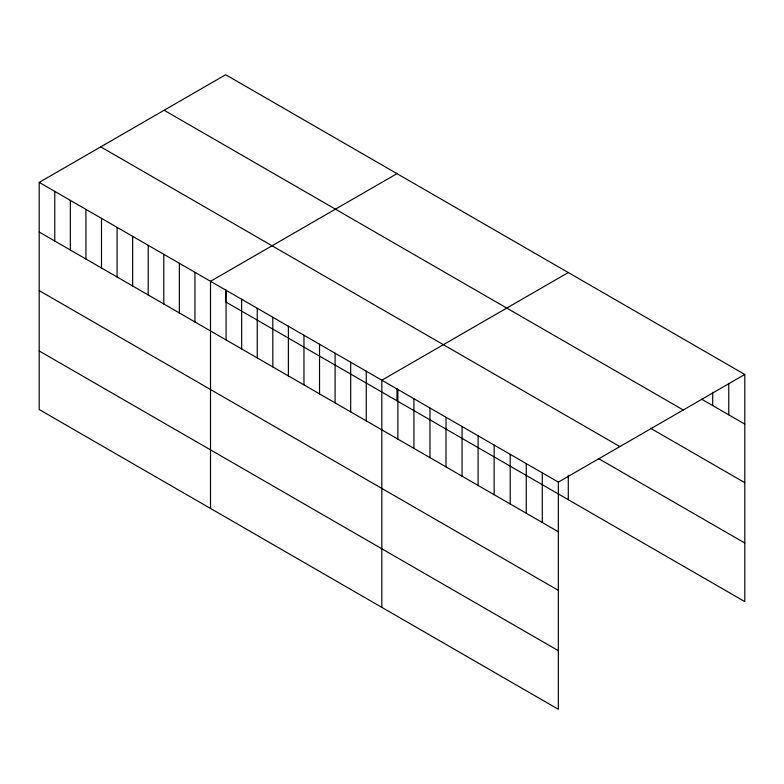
<?xml version="1.0" encoding="UTF-8"?>
<svg xmlns="http://www.w3.org/2000/svg" width="784" height="784" viewBox="0 0 784 784"><rect width="100%" height="100%" fill="white"/><g stroke="black" fill="none" stroke-linecap="round" stroke-linejoin="round"><path stroke-width="1.18" d="M39.2 182.388L558.335 482.111L558.335 709.265L39.2 409.542L39.2 182.388L225.665 74.735L744.8 374.458L744.8 601.612L225.665 301.889L225.665 289.688M396.978 173.646L210.514 281.299L210.514 508.453M568.292 272.548L381.828 380.211L381.828 607.355M558.335 482.111L744.8 374.458M701.68 399.203L744.8 424.095M164.13 110.26L683.266 409.983M650.534 428.25L744.8 482.679M100.734 146.863L619.87 446.586M598.378 458.493L744.8 543.028M39.2 232.035L558.335 531.758M39.2 290.609L558.335 590.332M39.2 350.967L558.335 650.681M728.757 383.356L728.757 414.834M712.705 392.255L712.705 405.573M568.292 475.3L568.292 499.702M542.283 472.85L542.283 522.487M526.24 463.579L526.24 513.226M510.198 454.318L510.198 503.965M494.145 445.057L494.145 494.694M478.103 435.786L478.103 485.433M462.06 426.525L462.06 476.172M446.008 417.264L446.008 466.901M429.965 408.003L429.965 457.64M413.923 398.733L413.923 448.379M397.87 389.472L397.87 439.118M396.978 388.59L396.978 400.8M366.255 371.214L366.255 420.861M350.683 362.228L350.683 411.865M335.101 353.231L335.101 402.878M319.529 344.245L319.529 393.882M303.957 335.248L303.957 384.895M288.385 326.262L288.385 375.899M272.812 317.265L272.812 366.912M257.24 308.279L257.24 357.916M241.658 299.282L241.658 348.929M226.086 290.296L226.086 339.933M194.942 272.313L194.942 321.95M179.369 263.316L179.369 312.963M163.787 254.33L163.787 303.967M148.215 245.333L148.215 294.98M132.643 236.347L132.643 285.984M117.071 227.35L117.071 276.997M101.499 218.364L101.499 268.001M85.926 209.367L85.926 259.014M70.344 200.371L70.344 250.018M54.772 191.384L54.772 241.031"/></g></svg>
